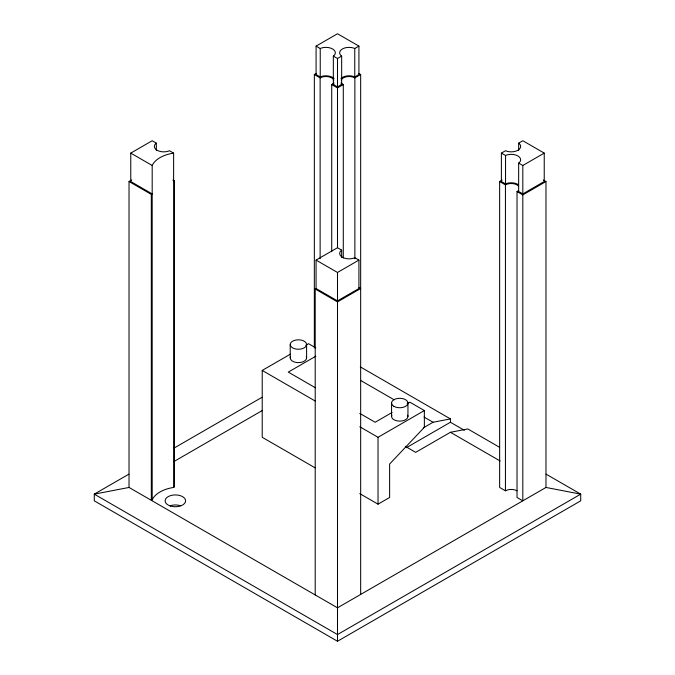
<?xml version="1.0" encoding="UTF-8"?>
<svg xmlns="http://www.w3.org/2000/svg" width="675" height="675" viewBox="0 0 675 675"><rect width="100%" height="100%" fill="white"/><g stroke="black" fill="none" stroke-linecap="round" stroke-linejoin="round"><path stroke-width="1.01" d="M151.318 194.4L152.187 193.902L130.764 181.524L130.764 153.107L152.187 140.738L156.347 143.142L155.604 143.699A9.425 5.442 0 0 0 157.106 150.272A9.425 5.442 0 0 0 168.488 151.141L169.45 150.711L173.618 153.107L173.618 487.451A30.08 17.364 0 0 0 152.187 499.821L151.318 500.327L151.318 194.4L129.026 181.524L129.026 487.451L337.5 607.812L545.974 487.451L580.719 494.142L580.719 500.825L337.5 641.25L94.281 500.825L94.281 494.142L128.891 474.154M340.917 78.503A9.425 5.442 0 0 1 353.793 76.511L354.763 76.942L358.923 74.537L358.923 46.119L354.763 48.524L353.793 48.094A9.425 5.442 0 0 0 342.411 48.954A9.425 5.442 0 0 0 340.917 55.527L341.66 56.093L341.66 84.51L337.5 86.906L333.34 84.51L333.34 56.093L334.083 55.527A9.425 5.442 0 0 0 332.589 48.954A9.425 5.442 0 0 0 321.207 48.094L320.237 48.524L316.077 46.119L316.077 74.537L320.237 76.942L321.207 76.511A9.425 5.442 0 0 1 334.083 78.503M333.34 84.51L334.083 83.945M316.077 288.52L316.077 260.094L337.5 247.725L341.66 250.13L340.917 250.687A9.425 5.442 0 0 0 342.411 257.259A9.425 5.442 0 0 0 353.793 258.128L354.763 257.698L358.923 260.094L358.923 288.52L337.5 300.89L316.077 288.52L315.208 289.018L315.208 594.945M518.653 150.508L518.653 143.142L522.813 140.738L544.236 153.107L544.236 181.524L522.813 193.902L518.653 191.498L518.653 163.08L519.396 162.515A9.425 5.442 0 0 0 517.894 155.95A9.425 5.442 0 0 0 506.512 155.081L505.55 155.512L501.382 153.107L501.382 181.524L505.55 183.929L506.512 183.499A9.425 5.442 0 0 1 517.894 184.368M316.077 46.119L337.5 33.75L358.923 46.119M333.34 56.093L337.5 58.489L341.66 56.093M129.026 181.524L131.701 179.989M314.339 347.878L314.339 74.537L316.119 73.508M173.618 181.524L174.488 181.027L174.488 486.953L173.618 487.451M333.83 82.451A8.193 4.725 0 0 1 331.712 84.569L337.5 87.91L343.288 84.569A8.193 4.725 0 0 1 341.17 82.451M341.17 80.004A8.193 4.725 0 0 1 354.873 77.887L360.661 74.537L360.661 594.439M501.382 153.107L505.55 150.711L506.512 151.141A9.425 5.442 0 0 0 517.894 150.272A9.425 5.442 0 0 0 519.396 143.699L518.653 143.142M316.077 260.094L337.5 272.472L358.923 260.094M518.653 163.08L522.813 165.476L544.236 153.107M517.025 490.801A8.193 4.725 0 0 0 505.44 490.801L499.643 487.451L499.643 181.524L502.132 180.098M315.208 289.018L337.5 301.894L360.661 288.52L359.007 287.558M518.324 190.578A8.193 4.725 0 0 1 517.025 191.557L522.813 194.906L545.974 181.524L545.974 487.451M315.115 467.843L262.221 437.299L262.221 370.432L290.377 354.173M305.817 345.262L308.543 343.685L315.782 347.87M315.892 356.164L288.276 372.102L315.419 387.779M173.534 448.386L261.892 397.373M174.049 461.455L262.415 410.442M392.065 412.484L375.14 422.255L359.758 413.378M407.211 403.743L409.885 402.199L424.364 410.552L424.364 427.275L389.618 464.046L389.618 497.483L378.034 504.174L359.8 493.644M359.8 426.769L378.034 437.299L424.364 410.552M423.25 427.916L433.055 422.255L450.428 418.913L450.428 422.255L406.392 447.677M499.669 447.348L467.8 428.946L450.428 432.287L415.682 452.351L405.253 446.327M129.026 487.451L94.281 494.142L337.5 634.559L580.719 494.142L546.117 474.162M358.881 73.508L360.661 74.537M543.299 179.989L545.974 181.524M314.339 74.537L320.127 77.887A8.193 4.725 0 0 1 333.83 80.004M499.643 181.524L505.44 184.874A8.193 4.725 0 0 1 518.324 185.853M130.764 153.107L152.187 165.476A30.08 17.364 0 0 1 173.618 153.107M172.842 180.082L174.488 181.027M360.264 366.863L450.428 418.913M450.428 422.255L464.324 430.279M360.661 380.464L394.141 399.794M424.001 417.032L433.055 422.255M450.428 432.287L500.192 461.017M262.221 370.432L315.115 400.975M340.917 83.945L341.66 84.51M522.813 165.476L522.813 193.902M522.813 194.906L522.813 500.825L517.025 497.483L517.025 191.557M505.55 155.512L505.55 183.929M505.44 184.874L505.44 490.801M407.945 403.034L407.945 416.407M391.567 403.034L391.567 416.407M378.034 437.299L378.034 504.174M354.763 48.524L354.763 76.942M354.873 77.887L354.873 258.702M343.288 84.569L343.288 258.036M341.66 250.13L341.66 257.496M337.5 58.489L337.5 86.906M337.5 87.91L337.5 247.708M337.5 272.472L337.5 300.89M337.5 301.894L337.5 641.25M331.712 84.569L331.712 251.724M320.237 48.524L320.237 76.942M320.127 77.887L320.127 258.702M306.602 344.52A8.193 4.725 0 0 1 294.317 348.621A8.193 4.725 0 0 1 294.317 340.428A8.193 4.725 0 0 1 306.602 344.52L306.602 357.893M290.225 344.52L290.225 357.893M156.347 143.142L156.347 150.508M152.187 165.476L152.187 499.821M170.235 505.735A10.235 5.906 0 0 1 180.47 505.735M306.323 356.67A8.193 4.725 0 0 1 298.409 362.627A8.193 4.725 0 0 1 290.503 356.67M407.666 415.184A8.193 4.725 0 0 1 399.752 421.132A8.193 4.725 0 0 1 391.846 415.184M170.235 505.946A10.235 5.906 0 0 0 185.591 500.825A10.235 5.906 0 0 0 170.235 495.712A10.235 5.906 0 0 0 170.235 505.946M393.964 406.375A8.193 4.725 0 0 0 407.666 404.257A8.193 4.725 0 0 0 397.634 398.461A8.193 4.725 0 0 0 393.964 406.375"/></g></svg>
